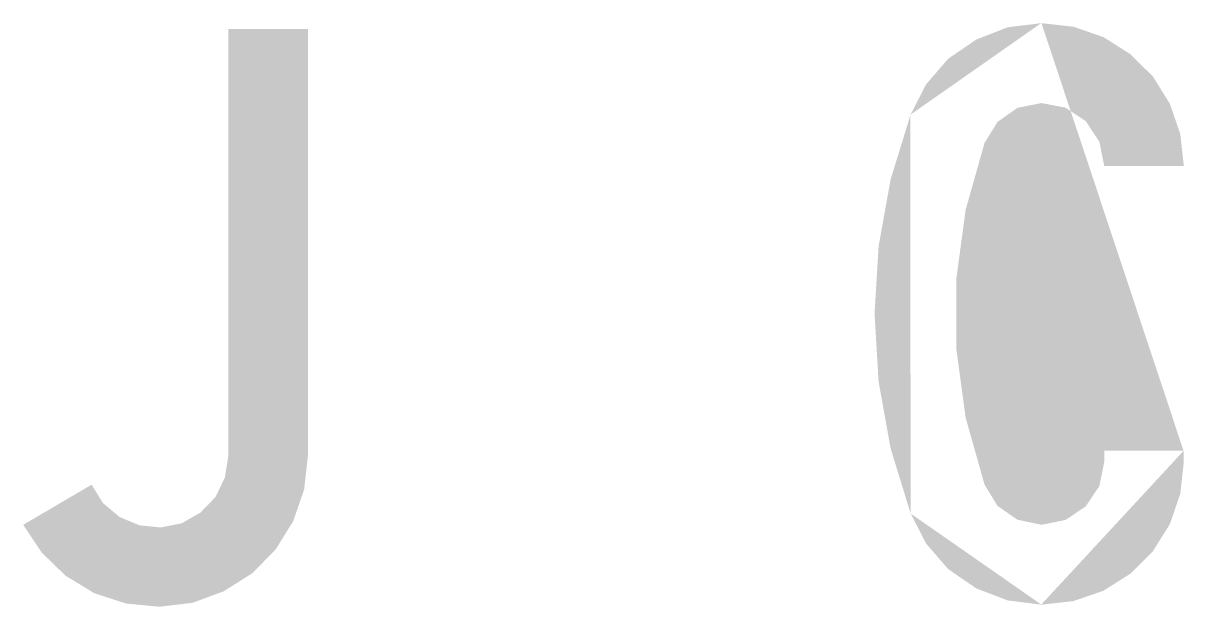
# Model space of a CAD drawing. Extents: x 171 to 1038, y -1303 to 275.
# Drawn here: x 651.2 to 763.2, y 88 to 144.3 of the extents above; entities that cross this region are included whole.
import ezdxf

# ---------------------------------------------------------------- set-up
doc = ezdxf.new("R2010")
doc.units = 0
doc.header["$LTSCALE"] = 12
doc.header["$MEASUREMENT"] = 0
doc.layers.add('GREEN', color=84, linetype='CONTINUOUS')

msp = doc.modelspace()

# ---------------------------------------------------------------- hatches: boundary and pattern name
at = {"layer": 'GREEN'}
h = msp.add_hatch(color=256, dxfattribs=at)
h.paths.add_polyline_path([(671, 102.49), (670.98, 102.49)], flags=16)
edge = h.paths.add_edge_path()
edge.add_line((671, 143.73), (671, 102.49))
edge.add_line((670.67, 100.45), (671, 102.49))
edge.add_line((670.67, 100.45), (669.77, 98.57))
edge.add_line((669.77, 98.57), (668.32, 97.07))
edge.add_line((668.32, 97.07), (666.52, 96.04))
edge.add_line((666.52, 96.04), (664.48, 95.63))
edge.add_line((664.48, 95.63), (662.42, 95.84))
edge.add_line((662.42, 95.84), (660.51, 96.64))
edge.add_line((660.51, 96.64), (658.91, 97.98))
edge.add_line((658.91, 97.98), (657.81, 99.76))
edge.add_line((657.81, 99.76), (651.21, 95.89))
edge.add_line((651.21, 95.89), (652.99, 93.21))
edge.add_line((652.99, 93.21), (655.3, 90.97))
edge.add_line((655.3, 90.97), (658.06, 89.29))
edge.add_line((658.06, 89.29), (661.13, 88.29))
edge.add_line((661.13, 88.29), (664.35, 87.98))
edge.add_line((664.35, 87.98), (667.55, 88.36))
edge.add_line((667.55, 88.36), (670.56, 89.47))
edge.add_line((670.56, 89.47), (673.3, 91.2))
edge.add_line((673.3, 91.2), (675.56, 93.49))
edge.add_line((675.56, 93.49), (677.27, 96.25))
edge.add_line((677.27, 96.25), (678.32, 99.29))
edge.add_line((678.32, 99.29), (678.68, 102.49))
edge.add_line((678.68, 102.49), (678.68, 143.73))
edge.add_line((678.68, 143.73), (671, 143.73))
edge = h.paths.add_edge_path(flags=16)
edge.add_line((678.68, 102.49), (678.66, 102.49))
edge.add_line((678.68, 102.49), (678.66, 102.49))
edge = h.paths.add_edge_path(flags=16)
edge.add_line((657.81, 99.76), (657.78, 99.76))
h = msp.add_hatch(color=256, dxfattribs=at)
h.paths.add_polyline_path([(763.23, 101.95), (763.2, 101.95)], flags=16)
edge = h.paths.add_edge_path()
edge.add_line((755.55, 103.05), (763.23, 103.05))
edge.add_line((763.23, 103.05), (763.23, 101.95))
edge.add_line((762.89, 98.88), (763.23, 101.95))
edge.add_line((762.89, 98.88), (761.89, 95.97))
edge.add_line((761.89, 95.97), (760.26, 93.36))
edge.add_line((760.26, 93.36), (758.07, 91.17))
edge.add_line((758.07, 91.17), (755.47, 89.52))
edge.add_line((755.47, 89.52), (752.56, 88.52))
edge.add_line((752.56, 88.52), (749.49, 88.18))
edge.add_line((749.49, 88.18), (746.24, 88.59))
edge.add_line((746.24, 88.59), (743.2, 89.75))
edge.add_line((743.2, 89.75), (740.49, 91.61))
edge.add_line((740.49, 91.61), (738.35, 94.08))
edge.add_line((738.35, 94.08), (736.86, 97))
edge.add_line((736.86, 97), (734.93, 103.26))
edge.add_line((734.93, 103.26), (733.77, 109.71))
edge.add_line((733.77, 109.71), (733.38, 116.25))
edge.add_line((733.38, 116.25), (733.77, 122.77))
edge.add_line((733.77, 122.77), (734.93, 129.22))
edge.add_line((734.93, 129.22), (736.86, 135.48))
edge.add_line((736.86, 135.48), (738.35, 138.39))
edge.add_line((738.35, 138.39), (740.49, 140.87))
edge.add_line((740.49, 140.87), (743.2, 142.72))
edge.add_line((743.2, 142.72), (746.24, 143.91))
edge.add_line((746.24, 143.91), (749.49, 144.3))
edge.add_line((749.49, 144.3), (752.56, 143.96))
edge.add_line((752.56, 143.96), (755.47, 142.96))
edge.add_line((755.47, 142.96), (758.07, 141.31))
edge.add_line((758.07, 141.31), (760.26, 139.14))
edge.add_line((760.26, 139.14), (761.89, 136.51))
edge.add_line((761.89, 136.51), (762.89, 133.6))
edge.add_line((762.89, 133.6), (763.23, 130.53))
edge.add_line((763.23, 130.53), (755.55, 130.53))
edge.add_line((755.55, 130.53), (755.08, 132.85))
edge.add_line((755.08, 132.85), (753.77, 134.84))
edge.add_line((753.77, 134.84), (751.81, 136.15))
edge.add_line((751.81, 136.15), (749.49, 136.59))
edge.add_line((749.49, 136.59), (747.17, 136.13))
edge.add_line((747.17, 136.13), (745.24, 134.76))
edge.add_line((745.24, 134.76), (744, 132.75))
edge.add_line((744, 132.75), (742.17, 126.28))
edge.add_line((742.17, 126.28), (741.27, 119.6))
edge.add_line((741.27, 119.6), (741.27, 112.88))
edge.add_line((741.27, 112.88), (742.17, 106.23))
edge.add_line((742.17, 106.23), (744, 99.76))
edge.add_line((744, 99.76), (745.24, 97.72))
edge.add_line((745.24, 97.72), (747.17, 96.38))
edge.add_line((747.17, 96.38), (749.49, 95.89))
edge.add_line((749.49, 95.89), (751.81, 96.35))
edge.add_line((751.81, 96.35), (753.77, 97.67))
edge.add_line((753.77, 97.67), (755.08, 99.63))
edge.add_line((755.08, 99.63), (755.55, 101.95))
edge.add_line((755.55, 101.95), (755.55, 103.05))
edge = h.paths.add_edge_path(flags=16)
edge.add_line((763.23, 103.05), (763.2, 103.05))
edge.add_line((749.49, 144.3), (749.46, 144.3))
edge.add_line((736.86, 135.48), (736.83, 135.48))
edge.add_line((736.86, 97), (736.83, 97))
edge.add_line((749.49, 88.18), (749.46, 88.18))

doc.saveas('drawing.dxf')
